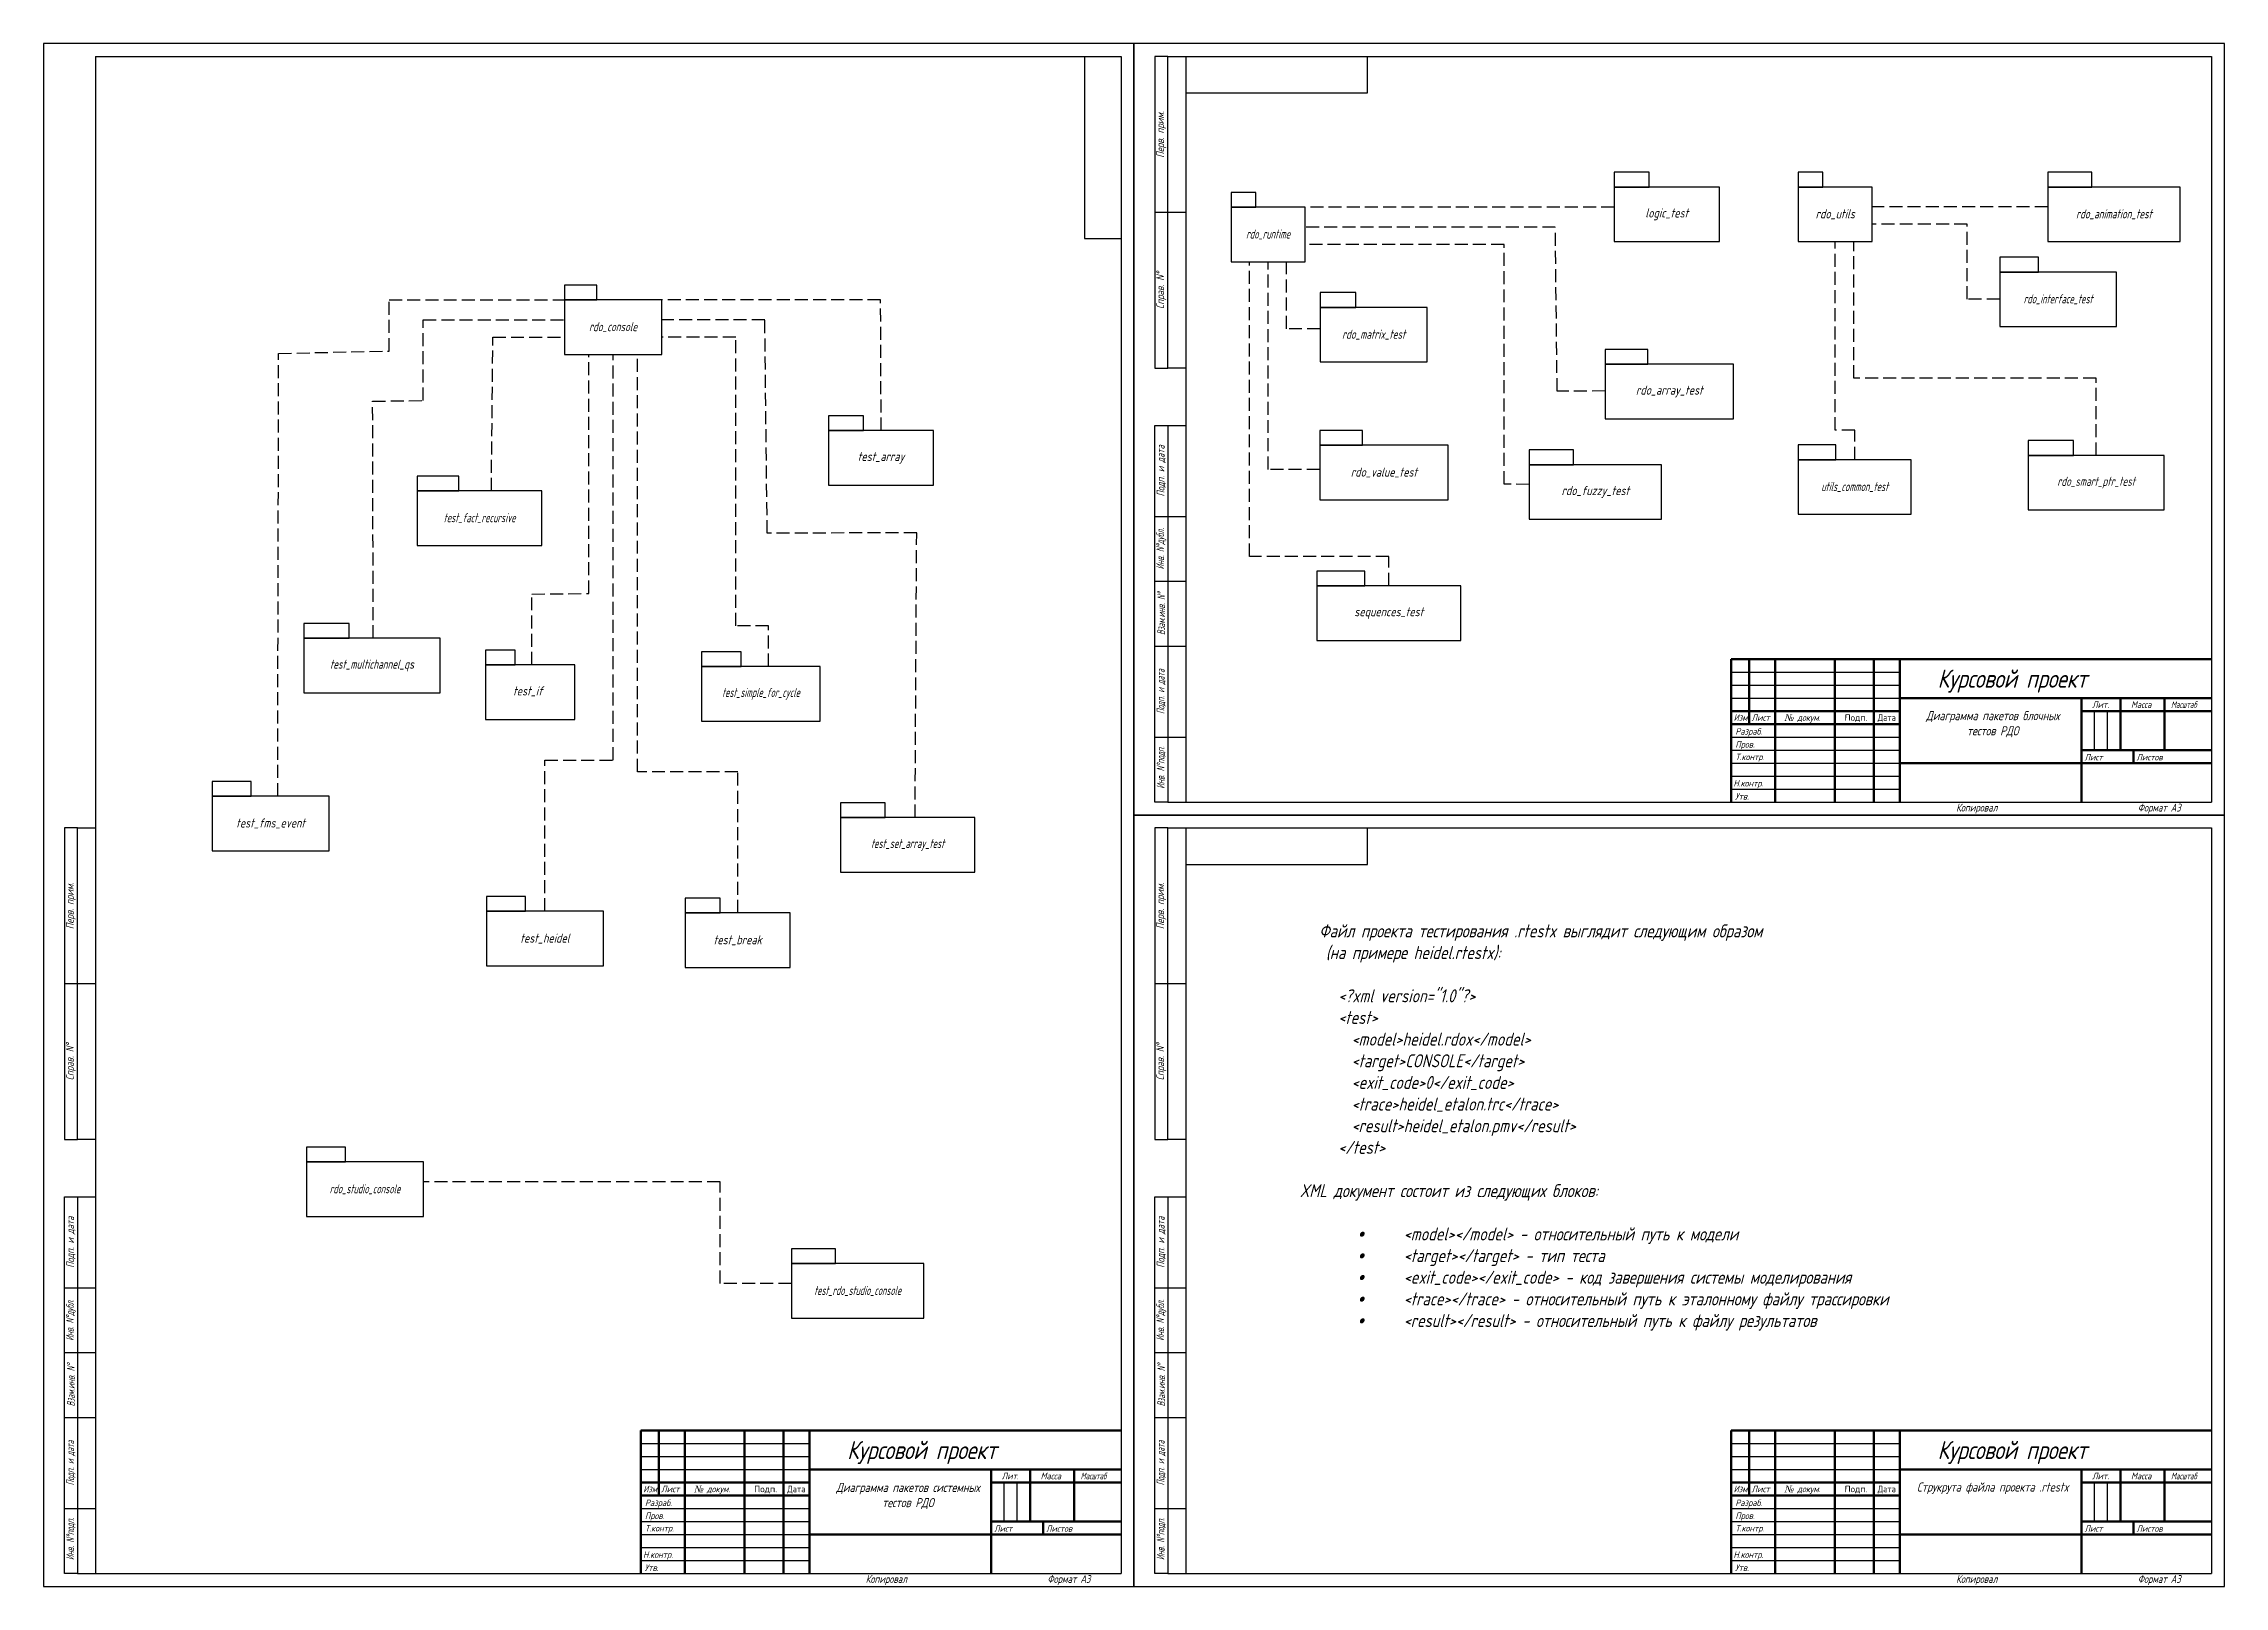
# Model space of a CAD drawing. Header units: millimetres. Extents: x 1068 to 1908, y 661 to 1255.
import ezdxf

# ---------------------------------------------------------------- set-up
doc = ezdxf.new("R2010")
doc.units = ezdxf.units.MM
doc.linetypes.add('GOST2.303 4', pattern=[7, 5, -2, 0])
doc.layers.add('Format', color=7, linetype='Continuous', lineweight=30)
doc.layers.add('Text', color=242, linetype='Continuous', lineweight=15)
doc.styles.add('GOST 2.304', font='CS_Gost2304.shx', dxfattribs={"oblique": 15})
doc.styles.get("Standard").update_dxf_attribs({"font": 'times.ttf', "oblique": 15})

msp = doc.modelspace()

# ---------------------------------------------------------------- linework, layer by layer
at = {"color": 7, "linetype": 'GOST2.303 4'}
msp.add_line((1839.51, 1191.91), (1771.89, 1191.91), dxfattribs=at)
at = {"color": 7, "linetype": 'Continuous'}
for points in [[(1672.51, 1199.54), (1686.01, 1199.54), (1686.01, 1205.24), (1672.51, 1205.24)], [(1743.39, 1199.56), (1752.89, 1199.56), (1752.89, 1205.26), (1743.39, 1205.26)], [(1839.51, 1199.56), (1856.51, 1199.56), (1856.51, 1205.26), (1839.51, 1205.26)], [(1524.94, 1191.8), (1534.44, 1191.8), (1534.44, 1197.5), (1524.94, 1197.5)], [(1672.51, 1178.54), (1713.01, 1178.54), (1713.01, 1199.54), (1672.51, 1199.54)], [(1743.39, 1178.56), (1771.89, 1178.56), (1771.89, 1199.56), (1743.39, 1199.56)], [(1839.51, 1178.56), (1890.51, 1178.56), (1890.51, 1199.56), (1839.51, 1199.56)], [(1524.94, 1170.8), (1553.44, 1170.8), (1553.44, 1191.8), (1524.94, 1191.8)], [(1820.98, 1166.83), (1835.98, 1166.83), (1835.98, 1172.53), (1820.98, 1172.53)], [(1268.13, 1156.12), (1280.63, 1156.12), (1280.63, 1161.82), (1268.13, 1161.82)], [(1820.98, 1145.83), (1865.98, 1145.83), (1865.98, 1166.83), (1820.98, 1166.83)], [(1268.13, 1135.12), (1305.63, 1135.12), (1305.63, 1156.12), (1268.13, 1156.12)], [(1559.24, 1153.21), (1572.99, 1153.21), (1572.99, 1158.91), (1559.24, 1158.91)], [(1559.24, 1132.21), (1600.49, 1132.21), (1600.49, 1153.21), (1559.24, 1153.21)], [(1668.99, 1131.33), (1685.49, 1131.33), (1685.49, 1137.03), (1668.99, 1137.03)], [(1668.99, 1110.33), (1718.49, 1110.33), (1718.49, 1131.33), (1668.99, 1131.33)], [(1369.84, 1105.78), (1383.34, 1105.78), (1383.34, 1111.48), (1369.84, 1111.48)], [(1369.84, 1084.78), (1410.34, 1084.78), (1410.34, 1105.78), (1369.84, 1105.78)], [(1559.08, 1100.13), (1575.58, 1100.13), (1575.58, 1105.83), (1559.08, 1105.83)], [(1831.89, 1096.21), (1849.39, 1096.21), (1849.39, 1101.91), (1831.89, 1101.91)], [(1559.08, 1079.13), (1608.58, 1079.13), (1608.58, 1100.13), (1559.08, 1100.13)], [(1639.76, 1092.65), (1656.76, 1092.65), (1656.76, 1098.35), (1639.76, 1098.35)], [(1639.76, 1071.65), (1690.76, 1071.65), (1690.76, 1092.65), (1639.76, 1092.65)], [(1743.39, 1094.56), (1757.89, 1094.56), (1757.89, 1100.26), (1743.39, 1100.26)], [(1743.39, 1073.56), (1786.89, 1073.56), (1786.89, 1094.56), (1743.39, 1094.56)], [(1831.89, 1075.21), (1884.39, 1075.21), (1884.39, 1096.21), (1831.89, 1096.21)], [(1211.46, 1082.57), (1227.46, 1082.57), (1227.46, 1088.27), (1211.46, 1088.27)], [(1211.46, 1061.57), (1259.46, 1061.57), (1259.46, 1082.57), (1211.46, 1082.57)], [(1557.94, 1046), (1576.44, 1046), (1576.44, 1051.7), (1557.94, 1051.7)], [(1557.94, 1025), (1613.44, 1025), (1613.44, 1046), (1557.94, 1046)], [(1167.74, 1025.81), (1185.24, 1025.81), (1185.24, 1031.51), (1167.74, 1031.51)], [(1167.74, 1004.81), (1220.24, 1004.81), (1220.24, 1025.81), (1167.74, 1025.81)], [(1237.71, 1015.57), (1249.21, 1015.57), (1249.21, 1021.27), (1237.71, 1021.27)], [(1320.96, 1014.93), (1336.21, 1014.93), (1336.21, 1020.63), (1320.96, 1020.63)], [(1237.71, 994.57), (1272.21, 994.57), (1272.21, 1015.57), (1237.71, 1015.57)], [(1320.96, 993.93), (1366.71, 993.93), (1366.71, 1014.93), (1320.96, 1014.93)], [(1132.46, 965.02), (1147.46, 965.02), (1147.46, 970.72), (1132.46, 970.72)], [(1132.46, 944.02), (1177.46, 944.02), (1177.46, 965.02), (1132.46, 965.02)], [(1374.43, 956.77), (1391.68, 956.77), (1391.68, 962.47), (1374.43, 962.47)], [(1374.43, 935.77), (1426.18, 935.77), (1426.18, 956.77), (1374.43, 956.77)], [(1238.13, 920.69), (1253.13, 920.69), (1253.13, 926.39), (1238.13, 926.39)], [(1314.63, 920.06), (1328.13, 920.06), (1328.13, 925.76), (1314.63, 925.76)], [(1238.13, 899.69), (1283.13, 899.69), (1283.13, 920.69), (1238.13, 920.69)], [(1314.63, 899.06), (1355.13, 899.06), (1355.13, 920.06), (1314.63, 920.06)], [(1168.82, 824.18), (1183.82, 824.18), (1183.82, 829.88), (1168.82, 829.88)], [(1168.82, 803.18), (1213.82, 803.18), (1213.82, 824.18), (1168.82, 824.18)], [(1355.57, 785.03), (1372.57, 785.03), (1372.57, 790.73), (1355.57, 790.73)], [(1355.57, 764.03), (1406.57, 764.03), (1406.57, 785.03), (1355.57, 785.03)]]:
    msp.add_lwpolyline(points, close=True, dxfattribs=at)
at = {"color": 7, "linetype": 'GOST2.303 4'}
for points in [[(1672.51, 1191.8), (1672.51, 1191.8), (1672.51, 1191.8), (1553.44, 1191.8)], [(1820.98, 1156.32), (1808.46, 1156.34), (1808.46, 1185.23), (1771.89, 1185.23)], [(1668.99, 1121.03), (1650.53, 1120.95), (1649.82, 1184.15), (1553.44, 1184.15)], [(1639.76, 1085), (1630.12, 1085.16), (1630.09, 1177.48), (1553.44, 1177.48)], [(1765.14, 1094.56), (1765.14, 1105.88), (1757.64, 1105.88), (1757.64, 1178.56)], [(1858.14, 1096.21), (1858.14, 1125.91), (1764.76, 1125.91), (1764.76, 1178.56)], [(1585.69, 1046), (1585.69, 1057.33), (1532.07, 1057.33), (1532.07, 1170.8)], [(1559.08, 1090.85), (1539.19, 1090.85), (1539.19, 1170.8)], [(1559.24, 1145), (1546.32, 1145), (1546.32, 1170.8)], [(1157.69, 965.02), (1158.06, 1135.49), (1200.63, 1136.39), (1200.63, 1156.12), (1268.13, 1156.12)], [(1390.13, 1105.78), (1390.13, 1105.78), (1390.13, 1105.78), (1389.94, 1156.12), (1305.63, 1156.12)], [(1194.52, 1025.81), (1194.26, 1117.11), (1213.75, 1117.31), (1213.75, 1148.47), (1268.13, 1148.47)], [(1403.2, 956.77), (1403.84, 1066.44), (1346.25, 1066.27), (1346.25, 1066.27), (1346.25, 1066.27), (1345.33, 1148.47), (1305.63, 1148.47)], [(1240, 1082.57), (1240, 1082.57), (1240, 1082.57), (1240.57, 1141.79), (1268.13, 1141.79)], [(1255.61, 1015.57), (1255.61, 1042.85), (1277.5, 1043.06), (1277.5, 1135.12)], [(1260.63, 920.69), (1260.63, 978.89), (1286.88, 978.89), (1286.88, 1135.12)], [(1334.88, 920.06), (1334.88, 974.39), (1296.25, 974.39), (1296.25, 1135.12)], [(1346.69, 1014.93), (1346.78, 1030.58), (1334.13, 1030.57), (1334.13, 1141.79), (1305.63, 1141.79)], [(1355.57, 777.38), (1328.07, 777.38), (1328.07, 816.53), (1213.82, 816.53)]]:
    msp.add_lwpolyline(points, dxfattribs=at)
at = {"color": 7, "linetype": 'Continuous', "lineweight": 60, "extrusion": (0, 1, 0)}
for points, elevation in [([(-1717.53, 0), (-1902.53, 0)], 1017.76), ([(-1782.53, 0), (-1902.53, 0)], 1002.76), ([(-1717.53, 0), (-1782.53, 0)], 997.76), ([(-1717.53, 0), (-1782.53, 0)], 992.76), ([(-1852.53, 0), (-1902.53, 0)], 997.76), ([(-1782.53, 0), (-1902.53, 0)], 977.76), ([(-1852.53, 0), (-1902.53, 0)], 982.76), ([(-1297.53, 0), (-1482.53, 0)], 720.76), ([(-1717.53, 0), (-1902.53, 0)], 720.76), ([(-1362.53, 0), (-1482.53, 0)], 705.76), ([(-1782.53, 0), (-1902.53, 0)], 705.76), ([(-1297.53, 0), (-1362.53, 0)], 700.76), ([(-1432.53, 0), (-1482.53, 0)], 700.76), ([(-1717.53, 0), (-1782.53, 0)], 700.76), ([(-1852.53, 0), (-1902.53, 0)], 700.76), ([(-1297.53, 0), (-1362.53, 0)], 695.76), ([(-1717.53, 0), (-1782.53, 0)], 695.76), ([(-1362.53, 0), (-1482.53, 0)], 680.76), ([(-1432.53, 0), (-1482.53, 0)], 685.76), ([(-1782.53, 0), (-1902.53, 0)], 680.76), ([(-1852.53, 0), (-1902.53, 0)], 685.76)]:
    msp.add_lwpolyline(points, dxfattribs=dict(at, elevation=elevation))
at = {"color": 7, "linetype": 'Continuous', "lineweight": 60, "extrusion": (1, 0, 0)}
for points, elevation in [([(962.76, 0), (1017.76, 0)], 1717.53), ([(992.76, 0), (1017.76, 0)], 1724.53), ([(962.76, 0), (1017.76, 0)], 1734.53), ([(962.76, 0), (1017.76, 0)], 1757.53), ([(962.76, 0), (1017.76, 0)], 1772.53), ([(962.76, 0), (1017.76, 0)], 1782.53), ([(962.76, 0), (1002.76, 0)], 1852.53), ([(982.76, 0), (1002.76, 0)], 1867.53), ([(982.76, 0), (1002.76, 0)], 1884.53), ([(977.76, 0), (982.76, 0)], 1872.53), ([(665.76, 0), (720.76, 0)], 1297.53), ([(695.76, 0), (720.76, 0)], 1304.53), ([(665.76, 0), (720.76, 0)], 1314.53), ([(665.76, 0), (720.76, 0)], 1337.53), ([(665.76, 0), (720.76, 0)], 1352.53), ([(665.76, 0), (720.76, 0)], 1362.53), ([(665.76, 0), (720.76, 0)], 1717.53), ([(695.76, 0), (720.76, 0)], 1724.53), ([(665.76, 0), (720.76, 0)], 1734.53), ([(665.76, 0), (720.76, 0)], 1757.53), ([(665.76, 0), (720.76, 0)], 1772.53), ([(665.76, 0), (720.76, 0)], 1782.53), ([(665.76, 0), (705.76, 0)], 1432.53), ([(685.76, 0), (705.76, 0)], 1447.53), ([(685.76, 0), (705.76, 0)], 1464.53), ([(665.76, 0), (705.76, 0)], 1852.53), ([(685.76, 0), (705.76, 0)], 1867.53), ([(685.76, 0), (705.76, 0)], 1884.53), ([(680.76, 0), (685.76, 0)], 1452.53), ([(680.76, 0), (685.76, 0)], 1872.53)]:
    msp.add_lwpolyline(points, dxfattribs=dict(at, elevation=elevation))
at = {"color": 1, "linetype": 'Continuous', "lineweight": 25, "extrusion": (0, 1, 0)}
for points, elevation in [([(-1717.53, 0), (-1782.53, 0)], 1012.76), ([(-1717.53, 0), (-1782.53, 0)], 1007.76), ([(-1717.53, 0), (-1782.53, 0)], 1002.76), ([(-1717.53, 0), (-1782.53, 0)], 987.76), ([(-1717.53, 0), (-1782.53, 0)], 982.76), ([(-1717.53, 0), (-1782.53, 0)], 977.76), ([(-1717.53, 0), (-1782.53, 0)], 972.76), ([(-1717.53, 0), (-1782.53, 0)], 967.76), ([(-1297.53, 0), (-1362.53, 0)], 715.76), ([(-1717.53, 0), (-1782.53, 0)], 715.76), ([(-1297.53, 0), (-1362.53, 0)], 710.76), ([(-1297.53, 0), (-1362.53, 0)], 705.76), ([(-1717.53, 0), (-1782.53, 0)], 710.76), ([(-1717.53, 0), (-1782.53, 0)], 705.76), ([(-1297.53, 0), (-1362.53, 0)], 690.76), ([(-1717.53, 0), (-1782.53, 0)], 690.76), ([(-1297.53, 0), (-1362.53, 0)], 685.76), ([(-1297.53, 0), (-1362.53, 0)], 680.76), ([(-1717.53, 0), (-1782.53, 0)], 685.76), ([(-1717.53, 0), (-1782.53, 0)], 680.76), ([(-1297.53, 0), (-1362.53, 0)], 675.76), ([(-1717.53, 0), (-1782.53, 0)], 675.76), ([(-1297.53, 0), (-1362.53, 0)], 670.76), ([(-1717.53, 0), (-1782.53, 0)], 670.76)]:
    msp.add_lwpolyline(points, dxfattribs=dict(at, elevation=elevation))
at = {"color": 1, "linetype": 'Continuous', "lineweight": 25, "extrusion": (1, 0, 0)}
for points, elevation in [([(982.76, 0), (997.76, 0)], 1857.53), ([(982.76, 0), (997.76, 0)], 1862.53), ([(685.76, 0), (700.76, 0)], 1437.53), ([(685.76, 0), (700.76, 0)], 1442.53), ([(685.76, 0), (700.76, 0)], 1857.53), ([(685.76, 0), (700.76, 0)], 1862.53)]:
    msp.add_lwpolyline(points, dxfattribs=dict(at, elevation=elevation))
at = {"layer": 'Format'}
for p, q in [((1487.53, 1254.76), (1067.53, 1254.76)), ((1067.53, 1254.76), (1067.53, 660.76)), ((1907.53, 1254.76), (1487.53, 1254.76)), ((1487.53, 1254.76), (1487.53, 957.76)), ((1487.53, 660.76), (1487.53, 1254.76)), ((1907.53, 957.76), (1907.53, 1254.76)), ((1087.53, 1249.76), (1087.53, 1249.76)), ((1087.53, 1249.76), (1087.53, 665.76)), ((1087.53, 1249.76), (1482.53, 1249.76)), ((1468.53, 1249.76), (1468.53, 1179.76)), ((1482.53, 1249.76), (1482.53, 665.76)), ((1495.53, 1249.76), (1495.53, 1129.76)), ((1500.53, 1249.76), (1495.53, 1249.76)), ((1500.53, 1129.76), (1500.53, 1249.76)), ((1500.53, 1249.76), (1507.53, 1249.76)), ((1507.53, 1249.76), (1507.53, 1249.76)), ((1507.53, 1249.76), (1902.53, 1249.76)), ((1507.53, 1249.76), (1507.53, 962.76)), ((1577.53, 1235.76), (1577.53, 1249.76)), ((1902.53, 1249.76), (1902.53, 962.76)), ((1507.53, 1235.76), (1577.53, 1235.76)), ((1507.53, 1189.76), (1495.53, 1189.76)), ((1468.53, 1179.76), (1482.53, 1179.76)), ((1495.53, 1129.76), (1500.53, 1129.76)), ((1507.53, 1129.76), (1500.53, 1129.76)), ((1495.53, 962.76), (1495.53, 1107.76)), ((1495.53, 1107.76), (1500.53, 1107.76)), ((1500.53, 1107.76), (1500.53, 962.76)), ((1500.53, 1107.76), (1507.53, 1107.76)), ((1495.53, 1072.76), (1507.53, 1072.76)), ((1495.53, 1047.76), (1507.53, 1047.76)), ((1495.53, 1022.76), (1507.53, 1022.76)), ((1495.53, 987.76), (1507.53, 987.76)), ((1487.53, 957.76), (1907.53, 957.76)), ((1907.53, 957.76), (1487.53, 957.76)), ((1487.53, 957.76), (1487.53, 660.76)), ((1500.53, 962.76), (1495.53, 962.76)), ((1500.53, 962.76), (1507.53, 962.76)), ((1507.53, 962.76), (1902.53, 962.76)), ((1907.53, 660.76), (1907.53, 957.76)), ((1075.53, 952.76), (1075.53, 832.76)), ((1080.53, 952.76), (1075.53, 952.76)), ((1080.53, 832.76), (1080.53, 952.76)), ((1080.53, 952.76), (1087.53, 952.76)), ((1495.53, 952.76), (1495.53, 832.76)), ((1500.53, 952.76), (1495.53, 952.76)), ((1500.53, 832.76), (1500.53, 952.76)), ((1500.53, 952.76), (1507.53, 952.76)), ((1507.53, 952.76), (1507.53, 952.76)), ((1507.53, 952.76), (1902.53, 952.76)), ((1507.53, 952.76), (1507.53, 665.76)), ((1577.53, 938.76), (1577.53, 952.76)), ((1902.53, 952.76), (1902.53, 665.76)), ((1507.53, 938.76), (1577.53, 938.76)), ((1087.53, 892.76), (1075.53, 892.76)), ((1507.53, 892.76), (1495.53, 892.76)), ((1075.53, 832.76), (1080.53, 832.76)), ((1087.53, 832.76), (1080.53, 832.76)), ((1495.53, 832.76), (1500.53, 832.76)), ((1507.53, 832.76), (1500.53, 832.76)), ((1075.53, 665.76), (1075.53, 810.76)), ((1075.53, 810.76), (1080.53, 810.76)), ((1080.53, 810.76), (1080.53, 665.76)), ((1080.53, 810.76), (1087.53, 810.76)), ((1495.53, 665.76), (1495.53, 810.76)), ((1495.53, 810.76), (1500.53, 810.76)), ((1500.53, 810.76), (1500.53, 665.76)), ((1500.53, 810.76), (1507.53, 810.76)), ((1075.53, 775.76), (1087.53, 775.76)), ((1495.53, 775.76), (1507.53, 775.76)), ((1075.53, 750.76), (1087.53, 750.76)), ((1495.53, 750.76), (1507.53, 750.76)), ((1075.53, 725.76), (1087.53, 725.76)), ((1495.53, 725.76), (1507.53, 725.76)), ((1075.53, 690.76), (1087.53, 690.76)), ((1495.53, 690.76), (1507.53, 690.76)), ((1080.53, 665.76), (1075.53, 665.76)), ((1080.53, 665.76), (1482.53, 665.76)), ((1500.53, 665.76), (1495.53, 665.76)), ((1500.53, 665.76), (1507.53, 665.76)), ((1507.53, 665.76), (1902.53, 665.76)), ((1067.53, 660.76), (1487.53, 660.76)), ((1487.53, 660.76), (1907.53, 660.76))]:
    msp.add_line(p, q, dxfattribs=at)

# ---------------------------------------------------------------- texts
at = {"style": 'GOST 2.304'}
for s, insert, char_height, width, attachment_point in [('{\\C7;logic_test}', (1692.76, 1189.04), 3.5, 40.5, 5), ('{\\C7;rdo_utils}', (1757.64, 1189.06), 3.5, 28.5, 5), ('{\\W0.9;\\C7;rdo_animation_test}', (1865.01, 1189.06), 3.5, 51, 5), ('{\\W0.8;\\C7;rdo_runtime}', (1539.19, 1181.3), 3.5, 28.5, 5), ('{\\W0.8;\\C7;rdo_interface_test}', (1843.48, 1156.33), 3.5, 45, 5), ('{\\W0.9;\\C7;rdo_console}', (1286.88, 1145.62), 3.5, 37.5, 5), ('{\\W0.9;\\C7;rdo_matrix_test}', (1579.86, 1142.71), 3.5, 41.25, 5), ('{\\C7;rdo_array_test}', (1693.74, 1120.83), 3.5, 49.5, 5), ('{\\C7;test_array}', (1390.09, 1095.28), 3.5, 40.5, 5), ('{\\C7;rdo_value_test}', (1583.83, 1089.63), 3.5, 49.5, 5), ('{\\C7;rdo_fuzzy_test}', (1665.26, 1082.15), 3.5, 51, 5), ('{\\W0.8;\\C7;utils_common_test}', (1765.14, 1084.06), 3.5, 43.5, 5), ('{\\W0.9;\\C7;rdo_smart_ptr_test}', (1858.14, 1085.71), 3.5, 52.5, 5), ('{\\W0.8;\\C7;test_fact_recursive}', (1235.46, 1072.07), 3.5, 48, 5), ('{\\C7;sequences_test}', (1585.69, 1035.5), 3.5, 55.5, 5), ('{\\W0.9;\\C7;test_multichannel_q\\W1;s}', (1193.99, 1015.31), 3.5, 52.5, 5), ('{\\C7;test_if}', (1254.07, 1005.37), 3.5, 34.5, 5), ('{\\W0.7;\\C7;test_simple_for_cycle}', (1343.83, 1004.43), 3.5, 45.75, 5), ('Диаграмма пакетов блочных тестов РДО', (1818.31, 997.76), 3.5, 57.8067, 2), ('{\\C7;test_fms_event}', (1154.96, 954.52), 3.5, 45, 5), ('{\\W0.8;\\C7;test_set_array_test}', (1400.3, 946.27), 3.5, 51.75, 5), ('\\pi7.5;Файл проекта тестирования .rtestx выглядит следующим образом\\P (на примере heidel.rtestx):\\P\\P\\pi14.77;<?xml version="1.0"?>\\P<test>\\P  <model>heidel.rdox</model>\\P  <target>CONSOLE</target>\\P  <exit_code>0</exit_code>\\P  <trace>heidel_etalon.trc</trace>\\P  <result>heidel_etalon.pmv</result>\\P</test>\\P\\P\\pi0;XML документ состоит из следующих блоков:\\P\\P\\pi-7.5,l29.77;{\\fSymbol|b0|i0|c2|p18;·^I}<model></model> - относительный путь к модели\\P{\\fSymbol|b0|i0|c2|p18;·^I}<target></target> - тип теста\\P{\\fSymbol|b0|i0|c2|p18;·^I}<exit_code></exit_code> - код завершения системы моделирования\\P{\\fSymbol|b0|i0|c2|p18;·^I}<trace></trace> - относительный путь к эталонному файлу трассировки\\P{\\fSymbol|b0|i0|c2|p18;·^I}<result></result> - относительный путь к файлу результатов', (1551.38, 915.64), 5, 317.1139, 1), ('{\\C7;test_heidel}', (1260.63, 910.19), 3.5, 45, 5), ('{\\C7;test_break}', (1334.88, 909.56), 3.5, 40.5, 5), ('{\\W0.8;\\C7;rdo_studio_console}', (1191.32, 813.68), 3.5, 45, 5), ('{\\W0.7;\\C7;test_rdo_studio_console}', (1381.07, 774.53), 3.5, 51, 5), ('Диаграмма пакетов системных тестов РДО', (1400.46, 700.59), 3.5, 57.8067, 2), ('Струкрута файла проекта .rtestx', (1818.31, 700.76), 3.5, 57.8067, 2)]:
    msp.add_mtext(s, dxfattribs=dict(at, insert=insert, char_height=char_height, width=width, attachment_point=attachment_point))
at = {"color": 1, "linetype": 'Continuous', "lineweight": 25, "attachment_point": 1, "style": 'GOST 2.304'}
for s, insert, char_height, width in [('Курсовой проект', (1797.06, 1013.76), 7, 101.4577), ('Лит.', (1856.59, 1001.51), 2.5, 11.1477), ('Масса', (1871.57, 1001.51), 2.5, 13.973), ('{\\W0.8;Масштаб}', (1886.97, 1001.51), 2.5, 19.2666), ('Разраб.', (1719.17, 991.19), 2.5, 15.9096), ('{\\Fsimplex|c204;\\Q15;\\W0.9;Лист}', (1725.39, 996.51), 2.5, 11.5444), ('{\\fTimes New Roman|b0|i0|c204|p18;№} докум.', (1737.94, 996.51), 2.5, 17.9016), ('\\Fsimplex.shx;\\W1.0000000000;\\Q0.2617993878;\\T1.0000000000;\\o\\lПодп.', (1761.26, 996.51), 2.5, 12.2192), ('\\Fsimplex.shx;\\W0.8000000000;\\Q0.2617993878;\\T1.0000000000;\\o\\lДата', (1774, 996.51), 2.5, 10.8567), ('Пров.', (1719.17, 986.19), 2.5, 12.2192), ('Т.контр.', (1719.21, 981.4), 2.5, 15.7279), ('Лист', (1853.65, 981.26), 2.5, 12.9016), ('Листов', (1873.65, 981.26), 2.5, 17.4254), ('Н{\\Fcs_gost2304|c186;.}контр{\\Fcs_gost2304|c186;.}', (1718.44, 971.24), 2.5, 17.6835), ('Утв.', (1719.05, 966.19), 2.5, 10.4335), ('Курсовой проект', (1377.06, 716.76), 7, 101.4577), ('Курсовой проект', (1797.06, 716.76), 7, 101.4577), ('{\\Fsimplex|c204;\\Q15;\\W0.9;Лист}', (1305.39, 699.51), 2.5, 11.5444), ('{\\fTimes New Roman|b0|i0|c204|p18;№} докум.', (1317.94, 699.51), 2.5, 17.9016), ('\\Fsimplex.shx;\\W1.0000000000;\\Q0.2617993878;\\T1.0000000000;\\o\\lПодп.', (1341.26, 699.51), 2.5, 12.2192), ('\\Fsimplex.shx;\\W0.8000000000;\\Q0.2617993878;\\T1.0000000000;\\o\\lДата', (1354, 699.51), 2.5, 10.8567), ('Лит.', (1436.59, 704.51), 2.5, 11.1477), ('Масса', (1451.57, 704.51), 2.5, 13.973), ('{\\W0.8;Масштаб}', (1466.97, 704.51), 2.5, 19.2666), ('{\\Fsimplex|c204;\\Q15;\\W0.9;Лист}', (1725.39, 699.51), 2.5, 11.5444), ('{\\fTimes New Roman|b0|i0|c204|p18;№} докум.', (1737.94, 699.51), 2.5, 17.9016), ('\\Fsimplex.shx;\\W1.0000000000;\\Q0.2617993878;\\T1.0000000000;\\o\\lПодп.', (1761.26, 699.51), 2.5, 12.2192), ('\\Fsimplex.shx;\\W0.8000000000;\\Q0.2617993878;\\T1.0000000000;\\o\\lДата', (1774, 699.51), 2.5, 10.8567), ('Лит.', (1856.59, 704.51), 2.5, 11.1477), ('Масса', (1871.57, 704.51), 2.5, 13.973), ('{\\W0.8;Масштаб}', (1886.97, 704.51), 2.5, 19.2666), ('Разраб.', (1299.17, 694.19), 2.5, 15.9096), ('Пров.', (1299.17, 689.19), 2.5, 12.2192), ('Разраб.', (1719.17, 694.19), 2.5, 15.9096), ('Пров.', (1719.17, 689.19), 2.5, 12.2192), ('Т.контр.', (1299.21, 684.4), 2.5, 15.7279), ('Лист', (1433.65, 684.26), 2.5, 12.9016), ('Листов', (1453.65, 684.26), 2.5, 17.4254), ('Т.контр.', (1719.21, 684.4), 2.5, 15.7279), ('Лист', (1853.65, 684.26), 2.5, 12.9016), ('Листов', (1873.65, 684.26), 2.5, 17.4254), ('Н{\\Fcs_gost2304|c186;.}контр{\\Fcs_gost2304|c186;.}', (1298.44, 674.24), 2.5, 17.6835), ('Н{\\Fcs_gost2304|c186;.}контр{\\Fcs_gost2304|c186;.}', (1718.44, 674.24), 2.5, 17.6835), ('Утв.', (1299.05, 669.19), 2.5, 10.4335), ('Утв.', (1719.05, 669.19), 2.5, 10.4335)]:
    msp.add_mtext(s, dxfattribs=dict(at, insert=insert, char_height=char_height, width=width))
at = {"color": 1, "linetype": 'Continuous', "lineweight": 25, "char_height": 2.5, "width": 7.1299, "attachment_point": 1}
for insert in [(1718.52, 996.51), (1298.52, 699.51), (1718.52, 699.51)]:
    msp.add_mtext('{\\Fsimplex|c204;\\W0.75;Изм\\Fsimplex|c186;.}', dxfattribs=dict(at, insert=insert))
at = {"layer": 'Text', "char_height": 3, "attachment_point": 5, "rotation": 90, "style": 'GOST 2.304'}
for s, insert, width in [('Перв. прим.', (1498.03, 1219.76), 60), ('Справ. N°', (1498.03, 1159.76), 60), ('{\\W0.8;Подп. и дата}', (1498.03, 1090.26), 35), ('{\\W0.7;Инв. N°дубл.}', (1498.03, 1060.26), 25), ('{\\W0.7;Взам.инв. N°}', (1498.03, 1035.26), 27.3602), ('{\\W0.7;Подп. и дата}', (1498.03, 1005.26), 35), ('{\\W0.7;Инв. N°подп.}', (1498.03, 976.01), 26.6565), ('Перв. прим.', (1078.03, 922.76), 60), ('Перв. прим.', (1498.03, 922.76), 60), ('Справ. N°', (1078.03, 862.76), 60), ('Справ. N°', (1498.03, 862.76), 60), ('{\\W0.8;Подп. и дата}', (1078.03, 793.26), 35), ('{\\W0.8;Подп. и дата}', (1498.03, 793.26), 35), ('{\\W0.7;Инв. N°дубл.}', (1078.03, 763.26), 25), ('{\\W0.7;Инв. N°дубл.}', (1498.03, 763.26), 25), ('{\\W0.7;Взам.инв. N°}', (1078.03, 738.26), 27.3602), ('{\\W0.7;Взам.инв. N°}', (1498.03, 738.26), 27.3602), ('{\\W0.7;Подп. и дата}', (1078.03, 708.26), 35), ('{\\W0.7;Подп. и дата}', (1498.03, 708.26), 35), ('{\\W0.7;Инв. N°подп.}', (1078.03, 679.01), 26.6565), ('{\\W0.7;Инв. N°подп.}', (1498.03, 679.01), 26.6565)]:
    msp.add_mtext(s, dxfattribs=dict(at, insert=insert, width=width))
at = {"layer": 'Text', "char_height": 3, "attachment_point": 1, "style": 'GOST 2.304'}
for s, insert, width in [('Копировал', (1804.18, 962.1), 70.0934), ('Формат А3', (1874.18, 962.1), 50.1158), ('Копировал', (1384.18, 665.1), 70.0934), ('Формат А3', (1454.18, 665.1), 50.1158), ('Копировал', (1804.18, 665.1), 70.0934), ('Формат А3', (1874.18, 665.1), 50.1158)]:
    msp.add_mtext(s, dxfattribs=dict(at, insert=insert, width=width))

doc.saveas('drawing.dxf')
